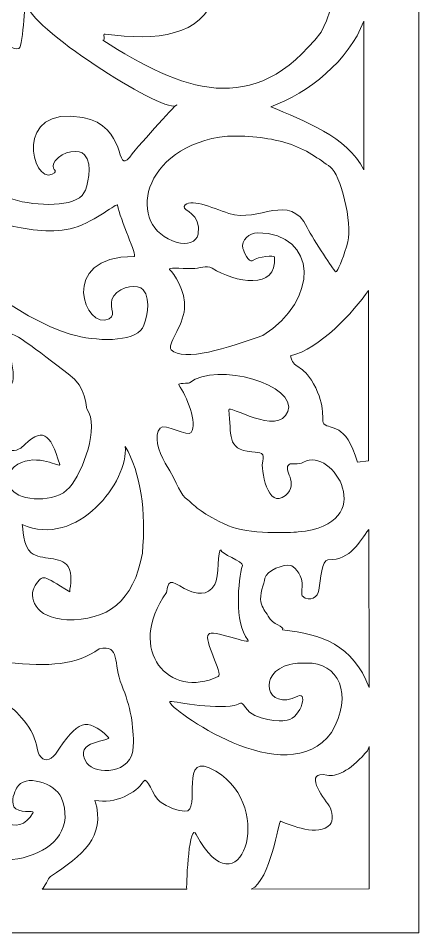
# Model space of a CAD drawing. Header units: centimetres. Extents: x -9.7 to 10, y -12.2 to 10.6.
# Drawn here: x -3.39 to 0.05, y -12.22 to -4.37 of the extents above; entities that cross this region are included whole.
import ezdxf

# ---------------------------------------------------------------- set-up
doc = ezdxf.new("R2010")
doc.units = ezdxf.units.CM
doc.header["$MEASUREMENT"] = 0
doc.layers.add('layer 1', color=7, linetype='Continuous')

msp = doc.modelspace()

# ---------------------------------------------------------------- linework, layer by layer
at = {"layer": 'layer 1', "color": 242, "lineweight": 9}
for points, knots in [([(-9.42645, 10.59663), (-9.42645, 10.59663), (0.05201, 10.59663), (0.05201, 10.59663), (0.05201, 10.59663), (0.05201, 10.59663), (0.05201, -12.22188), (0.05201, -12.22188), (0.05201, -12.22188), (0.05201, -12.22188), (-9.42645, -12.22188), (-9.42645, -12.22188), (-9.42645, -12.22188), (-9.42645, -12.22188), (-9.42645, 10.59663), (-9.42645, 10.59663)], [0, 0, 0, 0, 0.2, 0.2, 0.2, 0.2, 0.4, 0.4, 0.4, 0.4, 0.6, 0.6, 0.6, 0.6, 1, 1, 1, 1]), ([(-2.66334, -4.5556), (-1.98971, -4.98484), (-1.36846, -5.24372), (-0.78794, -4.4859), (-0.78794, -4.4859), (-0.50045, -3.95413), (-0.84601, -3.61982), (-1.36291, -3.61366), (-1.36291, -3.61366), (-1.49768, -3.64713), (-1.50413, -3.89748), (-1.49961, -3.98019), (-1.49961, -3.98019), (-1.49291, -4.10257), (-1.21071, -4.01026), (-1.20079, -4.07916), (-1.20079, -4.07916), (-1.18804, -4.16773), (-1.32114, -4.2739), (-1.70505, -4.17121), (-1.70505, -4.17121), (-1.80669, -4.51842), (-2.20019, -4.56471), (-2.64444, -4.50237), (-2.64444, -4.50237), (-2.67613, -4.49794), (-2.63046, -4.55434), (-2.66334, -4.5556)], [0, 0, 0, 0, 0.125, 0.125, 0.125, 0.125, 0.25, 0.25, 0.25, 0.25, 0.375, 0.375, 0.375, 0.375, 0.5, 0.5, 0.5, 0.5, 0.625, 0.625, 0.625, 0.625, 0.75, 0.75, 0.75, 0.75, 1, 1, 1, 1]), ([(-3.75813, -4.39047), (-3.64951, -4.39047), (-3.47785, -4.66567), (-3.38679, -4.62664), (-3.38679, -4.62664), (-3.33909, -4.60622), (-3.34335, -4.12653), (-3.31029, -4.26274), (-3.31029, -4.26274), (-3.25868, -4.4754), (-2.09113, -5.21743), (-2.0289, -5.11205), (-2.0289, -5.11205), (-2.0071, -5.07514), (-2.33118, -5.43019), (-2.4327, -5.55862), (-2.4327, -5.55862), (-2.5587, -5.71797), (-2.44768, -5.28983), (-2.83636, -5.21852), (-2.83636, -5.21852), (-3.44149, -5.1075), (-3.27392, -5.79316), (-3.09845, -5.70652), (-3.09845, -5.70652), (-3.02877, -5.67213), (-3.13003, -5.67052), (-3.07299, -5.59183), (-3.07299, -5.59183), (-3.00833, -5.50269), (-2.86258, -5.49049), (-2.81991, -5.53855), (-2.81991, -5.53855), (-2.74495, -5.62296), (-2.7965, -5.81921), (-2.82564, -5.8675), (-2.82564, -5.8675), (-2.90132, -5.99291), (-3.23266, -5.9832), (-3.43791, -5.92196), (-3.43791, -5.92196), (-3.92405, -5.77689), (-4.01594, -5.29693), (-4.00647, -5.15255), (-4.00647, -5.15255), (-3.99426, -4.96636), (-3.92367, -4.39047), (-3.75813, -4.39047)], [0, 0, 0, 0, 0.0769231, 0.0769231, 0.0769231, 0.0769231, 0.1538462, 0.1538462, 0.1538462, 0.1538462, 0.2307692, 0.2307692, 0.2307692, 0.2307692, 0.3076923, 0.3076923, 0.3076923, 0.3076923, 0.3846154, 0.3846154, 0.3846154, 0.3846154, 0.4615385, 0.4615385, 0.4615385, 0.4615385, 0.5384615, 0.5384615, 0.5384615, 0.5384615, 0.6153846, 0.6153846, 0.6153846, 0.6153846, 0.6923077, 0.6923077, 0.6923077, 0.6923077, 0.7692308, 0.7692308, 0.7692308, 0.7692308, 0.8461538, 0.8461538, 0.8461538, 0.8461538, 1, 1, 1, 1]), ([(-0.42113, -4.39296), (-0.54636, -4.73098), (-0.89655, -5.00938), (-1.21974, -5.12635), (-1.21974, -5.12635), (-0.94141, -5.24547), (-0.55968, -5.38556), (-0.42113, -5.66777), (-0.42113, -5.66777), (-0.42113, -5.66777), (-0.42113, -4.39296), (-0.42113, -4.39296)], [0, 0, 0, 0, 0.25, 0.25, 0.25, 0.25, 0.5, 0.5, 0.5, 0.5, 1, 1, 1, 1]), ([(-0.90626, -6.16416), (-1.05959, -5.85609), (-1.31971, -6.12687), (-1.57977, -6.04311), (-1.57977, -6.04311), (-1.7286, -5.99518), (-1.92485, -5.90167), (-1.96382, -5.98374), (-1.96382, -5.98374), (-1.98277, -6.02358), (-1.81075, -6.03696), (-1.84392, -6.22204), (-1.84392, -6.22204), (-1.85643, -6.29171), (-1.9448, -6.31508), (-2.02502, -6.29231), (-2.02502, -6.29231), (-2.47463, -6.16474), (-2.3427, -5.45738), (-1.5919, -5.37897), (-1.5919, -5.37897), (-1.38499, -5.37334), (-1.21354, -5.39779), (-1.07113, -5.44214), (-1.07113, -5.44214), (-0.91955, -5.48934), (-0.80077, -5.57948), (-0.70691, -5.64528), (-0.70691, -5.64528), (-0.62504, -5.7027), (-0.51483, -6.12287), (-0.55809, -6.28809), (-0.55809, -6.28809), (-0.58818, -6.40304), (-0.62979, -6.50943), (-0.65497, -6.54115), (-0.65497, -6.54115), (-0.6682, -6.55776), (-0.68306, -6.51199), (-0.6761, -6.52655), (-0.6761, -6.52655), (-0.66589, -6.54799), (-0.85254, -6.27214), (-0.90626, -6.16416)], [0, 0, 0, 0, 0.0833333, 0.0833333, 0.0833333, 0.0833333, 0.1666667, 0.1666667, 0.1666667, 0.1666667, 0.25, 0.25, 0.25, 0.25, 0.3333333, 0.3333333, 0.3333333, 0.3333333, 0.4166667, 0.4166667, 0.4166667, 0.4166667, 0.5, 0.5, 0.5, 0.5, 0.5833333, 0.5833333, 0.5833333, 0.5833333, 0.6666667, 0.6666667, 0.6666667, 0.6666667, 0.75, 0.75, 0.75, 0.75, 0.8333333, 0.8333333, 0.8333333, 0.8333333, 1, 1, 1, 1]), ([(-4.10197, -5.61471), (-4.08446, -5.61471), (-3.85943, -6.05648), (-3.46169, -6.14737), (-3.46169, -6.14737), (-3.29629, -6.18516), (-3.08743, -6.21744), (-2.91256, -6.16609), (-2.91256, -6.16609), (-2.71643, -6.10847), (-2.54203, -5.94702), (-2.53752, -5.97214), (-2.53752, -5.97214), (-2.51504, -6.09735), (-2.36511, -6.41298), (-2.3933, -6.41286), (-2.3933, -6.41286), (-3.06163, -6.40992), (-2.81532, -7.06214), (-2.60835, -6.94789), (-2.60835, -6.94789), (-2.54026, -6.9103), (-2.62712, -6.83064), (-2.57006, -6.75196), (-2.57006, -6.75196), (-2.5054, -6.6628), (-2.35964, -6.65062), (-2.31698, -6.69868), (-2.31698, -6.69868), (-2.24202, -6.78309), (-2.29357, -6.97934), (-2.32271, -7.02763), (-2.32271, -7.02763), (-2.39839, -7.15304), (-2.72969, -7.14335), (-2.93497, -7.08209), (-2.93497, -7.08209), (-3.42114, -6.93698), (-3.97205, -6.4607), (-4.03386, -6.32978), (-4.03386, -6.32978), (-4.1218, -6.14357), (-4.32759, -5.61471), (-4.10197, -5.61471)], [0, 0, 0, 0, 0.0833333, 0.0833333, 0.0833333, 0.0833333, 0.1666667, 0.1666667, 0.1666667, 0.1666667, 0.25, 0.25, 0.25, 0.25, 0.3333333, 0.3333333, 0.3333333, 0.3333333, 0.4166667, 0.4166667, 0.4166667, 0.4166667, 0.5, 0.5, 0.5, 0.5, 0.5833333, 0.5833333, 0.5833333, 0.5833333, 0.6666667, 0.6666667, 0.6666667, 0.6666667, 0.75, 0.75, 0.75, 0.75, 0.8333333, 0.8333333, 0.8333333, 0.8333333, 1, 1, 1, 1]), ([(-1.72395, -6.51279), (-1.5266, -6.63527), (-1.16421, -6.7094), (-1.18778, -6.41638), (-1.18778, -6.41638), (-1.18887, -6.40282), (-1.3244, -6.40966), (-1.37954, -6.44946), (-1.37954, -6.44946), (-1.4087, -6.47052), (-1.45245, -6.36594), (-1.45923, -6.34323), (-1.45923, -6.34323), (-1.47942, -6.27584), (-1.40175, -6.208), (-1.33363, -6.20911), (-1.33363, -6.20911), (-0.81664, -6.2176), (-0.80023, -6.78603), (-1.28693, -7.09277), (-1.28693, -7.09277), (-1.59578, -7.19687), (-1.96595, -7.32409), (-2.07616, -7.21384), (-2.07616, -7.21384), (-2.11635, -7.17364), (-1.97627, -7.01737), (-1.96177, -6.86308), (-1.96177, -6.86308), (-1.94729, -6.7088), (-2.05833, -6.55646), (-2.0899, -6.52414), (-2.0899, -6.52414), (-2.10587, -6.50775), (-2.00521, -6.51653), (-1.89347, -6.51744), (-1.89347, -6.51744), (-1.83493, -6.51794), (-1.77333, -6.48214), (-1.72395, -6.51279)], [0, 0, 0, 0, 0.0909091, 0.0909091, 0.0909091, 0.0909091, 0.1818182, 0.1818182, 0.1818182, 0.1818182, 0.2727273, 0.2727273, 0.2727273, 0.2727273, 0.3636364, 0.3636364, 0.3636364, 0.3636364, 0.4545455, 0.4545455, 0.4545455, 0.4545455, 0.5454545, 0.5454545, 0.5454545, 0.5454545, 0.6363636, 0.6363636, 0.6363636, 0.6363636, 0.7272727, 0.7272727, 0.7272727, 0.7272727, 0.8181818, 0.8181818, 0.8181818, 0.8181818, 1, 1, 1, 1]), ([(-0.38089, -6.70506), (-0.50427, -6.88486), (-0.8059, -7.21428), (-1.0498, -7.26607), (-1.0498, -7.26607), (-1.03099, -7.38135), (-0.94614, -7.33447), (-0.85154, -7.5064), (-0.85154, -7.5064), (-0.74227, -7.705), (-0.78885, -7.82724), (-0.76268, -7.85188), (-0.76268, -7.85188), (-0.70633, -7.90497), (-0.57786, -7.83249), (-0.47425, -8.17939), (-0.47425, -8.17939), (-0.47425, -8.17939), (-0.38089, -8.16978), (-0.38089, -8.16978), (-0.38089, -8.16978), (-0.38089, -8.16978), (-0.38089, -6.70506), (-0.38089, -6.70506)], [0, 0, 0, 0, 0.1428571, 0.1428571, 0.1428571, 0.1428571, 0.2857143, 0.2857143, 0.2857143, 0.2857143, 0.4285714, 0.4285714, 0.4285714, 0.4285714, 0.5714286, 0.5714286, 0.5714286, 0.5714286, 0.7142857, 0.7142857, 0.7142857, 0.7142857, 1, 1, 1, 1]), ([(-2.80058, -7.72274), (-2.68904, -7.8773), (-2.83686, -8.26491), (-2.94979, -8.39666), (-2.94979, -8.39666), (-3.07148, -8.53864), (-3.37627, -8.51173), (-3.44533, -8.41789), (-3.44533, -8.41789), (-3.49507, -8.35028), (-3.48996, -8.25032), (-3.39485, -8.19675), (-3.39485, -8.19675), (-3.22525, -8.10124), (-3.02492, -8.23074), (-3.03422, -8.20019), (-3.03422, -8.20019), (-3.11937, -7.9208), (-3.18081, -7.87398), (-3.36897, -8.05878), (-3.36897, -8.05878), (-3.42068, -8.08975), (-3.46885, -8.09237), (-3.50925, -8.03272), (-3.50925, -8.03272), (-3.52552, -8.00871), (-3.5327, -7.92408), (-3.58159, -7.85517), (-3.58159, -7.85517), (-3.68, -7.71637), (-3.8323, -7.61876), (-3.82964, -7.67389), (-3.82964, -7.67389), (-3.81991, -7.87321), (-3.73424, -7.85926), (-3.78293, -7.98572), (-3.78293, -7.98572), (-3.80004, -8.03012), (-3.93807, -8.02465), (-3.99414, -7.97675), (-3.99414, -7.97675), (-4.10905, -7.87866), (-4.196, -7.61257), (-4.0377, -7.43766), (-4.0377, -7.43766), (-4.03084, -7.43006), (-3.85394, -7.33869), (-3.78369, -7.3554), (-3.78369, -7.3554), (-3.67119, -7.38927), (-3.59193, -7.50099), (-3.5013, -7.52016), (-3.5013, -7.52016), (-3.35799, -7.55047), (-3.48505, -7.22685), (-3.48688, -7.10425), (-3.48688, -7.10425), (-3.48849, -6.99595), (-3.21997, -7.23196), (-2.96117, -7.42014), (-2.96117, -7.42014), (-2.79694, -7.53954), (-2.81144, -7.7077), (-2.80058, -7.72274)], [0, 0, 0, 0, 0.0588235, 0.0588235, 0.0588235, 0.0588235, 0.1176471, 0.1176471, 0.1176471, 0.1176471, 0.1764706, 0.1764706, 0.1764706, 0.1764706, 0.2352941, 0.2352941, 0.2352941, 0.2352941, 0.2941176, 0.2941176, 0.2941176, 0.2941176, 0.3529412, 0.3529412, 0.3529412, 0.3529412, 0.4117647, 0.4117647, 0.4117647, 0.4117647, 0.4705882, 0.4705882, 0.4705882, 0.4705882, 0.5294118, 0.5294118, 0.5294118, 0.5294118, 0.5882353, 0.5882353, 0.5882353, 0.5882353, 0.6470588, 0.6470588, 0.6470588, 0.6470588, 0.7058824, 0.7058824, 0.7058824, 0.7058824, 0.7647059, 0.7647059, 0.7647059, 0.7647059, 0.8235294, 0.8235294, 0.8235294, 0.8235294, 0.8823529, 0.8823529, 0.8823529, 0.8823529, 1, 1, 1, 1]), ([(-1.93295, -8.50335), (-1.9994, -8.4617), (-2.01247, -8.37749), (-2.12673, -8.18798), (-2.12673, -8.18798), (-2.18776, -8.0868), (-2.22712, -7.94759), (-2.17186, -7.88651), (-2.17186, -7.88651), (-2.13272, -7.84325), (-1.93112, -7.96468), (-1.90329, -7.92563), (-1.90329, -7.92563), (-1.84587, -7.84506), (-1.94345, -7.6111), (-2.01171, -7.51551), (-2.01171, -7.51551), (-2.02217, -7.50085), (-1.92591, -7.50361), (-1.9196, -7.49866), (-1.9196, -7.49866), (-1.68134, -7.31108), (-0.98566, -7.51929), (-1.07327, -7.74549), (-1.07327, -7.74549), (-1.15705, -7.96181), (-1.58935, -7.67566), (-1.58142, -7.73129), (-1.58142, -7.73129), (-1.55142, -7.94151), (-1.60958, -8.06992), (-1.38296, -8.09189), (-1.38296, -8.09189), (-1.3039, -8.09492), (-1.26869, -8.10184), (-1.28936, -8.17115), (-1.28936, -8.17115), (-1.3074, -8.23164), (-1.2497, -8.59843), (-1.09239, -8.46542), (-1.09239, -8.46542), (-0.97015, -8.36208), (-1.12344, -8.23882), (-1.06273, -8.19872), (-1.06273, -8.19872), (-1.03902, -8.18303), (-0.98817, -8.20751), (-0.93751, -8.17901), (-0.93751, -8.17901), (-0.6897, -8.03952), (-0.27498, -8.71422), (-0.98451, -8.77912), (-0.98451, -8.77912), (-1.04865, -8.78499), (-1.41916, -8.80192), (-1.5842, -8.7259), (-1.5842, -8.7259), (-1.8155, -8.61931), (-1.8625, -8.56762), (-1.93295, -8.50335)], [0, 0, 0, 0, 0.0625, 0.0625, 0.0625, 0.0625, 0.125, 0.125, 0.125, 0.125, 0.1875, 0.1875, 0.1875, 0.1875, 0.25, 0.25, 0.25, 0.25, 0.3125, 0.3125, 0.3125, 0.3125, 0.375, 0.375, 0.375, 0.375, 0.4375, 0.4375, 0.4375, 0.4375, 0.5, 0.5, 0.5, 0.5, 0.5625, 0.5625, 0.5625, 0.5625, 0.625, 0.625, 0.625, 0.625, 0.6875, 0.6875, 0.6875, 0.6875, 0.75, 0.75, 0.75, 0.75, 0.8125, 0.8125, 0.8125, 0.8125, 0.875, 0.875, 0.875, 0.875, 1, 1, 1, 1]), ([(-2.47148, -8.04491), (-2.43863, -8.34032), (-2.88326, -8.92682), (-3.35707, -8.71538), (-3.35707, -8.71538), (-3.35113, -8.73624), (-3.3518, -8.90457), (-3.27931, -8.95907), (-3.27931, -8.95907), (-3.19181, -9.02484), (-3.02446, -8.98307), (-2.96266, -9.07546), (-2.96266, -9.07546), (-2.91845, -9.14155), (-2.94436, -9.23657), (-2.94874, -9.29296), (-2.94874, -9.29296), (-3.18555, -9.14965), (-3.17681, -9.13937), (-3.24442, -9.23927), (-3.24442, -9.23927), (-3.30807, -9.33333), (-3.25222, -9.52177), (-2.97302, -9.533), (-2.97302, -9.533), (-2.62993, -9.54359), (-2.39668, -9.37977), (-2.32378, -8.96113), (-2.32378, -8.96113), (-2.29063, -8.60789), (-2.33582, -8.27377), (-2.47148, -8.04491)], [0, 0, 0, 0, 0.1111111, 0.1111111, 0.1111111, 0.1111111, 0.2222222, 0.2222222, 0.2222222, 0.2222222, 0.3333333, 0.3333333, 0.3333333, 0.3333333, 0.4444444, 0.4444444, 0.4444444, 0.4444444, 0.5555556, 0.5555556, 0.5555556, 0.5555556, 0.6666667, 0.6666667, 0.6666667, 0.6666667, 0.7777778, 0.7777778, 0.7777778, 0.7777778, 1, 1, 1, 1]), ([(-0.37288, -10.11693), (-0.51815, -9.74694), (-0.77437, -9.65911), (-1.11934, -9.62014), (-1.11934, -9.62014), (-1.09951, -9.58979), (-1.20397, -9.57738), (-1.24285, -9.50277), (-1.24285, -9.50277), (-1.2671, -9.45623), (-1.29278, -9.43755), (-1.30511, -9.38011), (-1.30511, -9.38011), (-1.31766, -9.32158), (-1.27862, -9.22356), (-1.27024, -9.17638), (-1.27024, -9.17638), (-1.25859, -9.11075), (-1.10418, -9.05255), (-1.04921, -9.06647), (-1.04921, -9.06647), (-1.02954, -9.07144), (-0.95702, -9.12982), (-0.95091, -9.21638), (-0.95091, -9.21638), (-0.94725, -9.26829), (-0.96026, -9.31937), (-0.95002, -9.32866), (-0.95002, -9.32866), (-0.88066, -9.39157), (-0.81347, -9.33341), (-0.8058, -9.27828), (-0.8058, -9.27828), (-0.79265, -9.1838), (-0.77714, -9.0208), (-0.7291, -9.01985), (-0.7291, -9.01985), (-0.52304, -9.01573), (-0.46397, -8.86634), (-0.37711, -8.75874), (-0.37711, -8.75874), (-0.37711, -8.75874), (-0.37288, -10.11693), (-0.37288, -10.11693)], [0, 0, 0, 0, 0.0833333, 0.0833333, 0.0833333, 0.0833333, 0.1666667, 0.1666667, 0.1666667, 0.1666667, 0.25, 0.25, 0.25, 0.25, 0.3333333, 0.3333333, 0.3333333, 0.3333333, 0.4166667, 0.4166667, 0.4166667, 0.4166667, 0.5, 0.5, 0.5, 0.5, 0.5833333, 0.5833333, 0.5833333, 0.5833333, 0.6666667, 0.6666667, 0.6666667, 0.6666667, 0.75, 0.75, 0.75, 0.75, 0.8333333, 0.8333333, 0.8333333, 0.8333333, 1, 1, 1, 1]), ([(-2.11677, -9.29938), (-2.1009, -9.14937), (-2.04936, -9.22885), (-1.91934, -9.28585), (-1.91934, -9.28585), (-1.87575, -9.30495), (-1.76251, -9.34037), (-1.69976, -9.22953), (-1.69976, -9.22953), (-1.66456, -9.16735), (-1.67983, -8.92907), (-1.64777, -8.93253), (-1.64777, -8.93253), (-1.65676, -8.96595), (-1.45498, -9.03318), (-1.46397, -9.06657), (-1.46397, -9.06657), (-1.49848, -9.19486), (-1.53812, -9.55538), (-1.41637, -9.70694), (-1.41637, -9.70694), (-1.37506, -9.75838), (-1.73914, -9.60652), (-1.75319, -9.65869), (-1.75319, -9.65869), (-1.80639, -9.69889), (-1.62494, -9.99914), (-1.67213, -10.02154), (-1.67213, -10.02154), (-2.09002, -10.21978), (-2.47097, -9.80092), (-2.11677, -9.29938)], [0, 0, 0, 0, 0.1111111, 0.1111111, 0.1111111, 0.1111111, 0.2222222, 0.2222222, 0.2222222, 0.2222222, 0.3333333, 0.3333333, 0.3333333, 0.3333333, 0.4444444, 0.4444444, 0.4444444, 0.4444444, 0.5555556, 0.5555556, 0.5555556, 0.5555556, 0.6666667, 0.6666667, 0.6666667, 0.6666667, 0.7777778, 0.7777778, 0.7777778, 0.7777778, 1, 1, 1, 1]), ([(-2.69562, -9.78375), (-2.50575, -9.73878), (-2.5796, -9.91208), (-2.50128, -10.096), (-2.50128, -10.096), (-2.42576, -10.27334), (-2.39666, -10.44901), (-2.40169, -10.61974), (-2.40169, -10.61974), (-2.40897, -10.86822), (-2.73118, -10.86596), (-2.80024, -10.76476), (-2.80024, -10.76476), (-2.93869, -10.56192), (-2.57392, -10.58235), (-2.61684, -10.54167), (-2.61684, -10.54167), (-2.80317, -10.36509), (-2.88151, -10.39753), (-3.06967, -10.68808), (-3.06967, -10.68808), (-3.12138, -10.74244), (-3.16955, -10.75941), (-3.20995, -10.69413), (-3.20995, -10.69413), (-3.22622, -10.66785), (-3.23519, -10.56226), (-3.28229, -10.4863), (-3.28229, -10.4863), (-3.37873, -10.33076), (-3.53296, -10.18636), (-3.53033, -10.32326), (-3.53033, -10.32326), (-3.52596, -10.54967), (-3.45436, -10.51067), (-3.53002, -10.70222), (-3.53002, -10.70222), (-3.60192, -10.88427), (-3.97409, -10.47926), (-3.7384, -10.07828), (-3.7384, -10.07828), (-3.73152, -10.06657), (-3.55464, -9.89929), (-3.48439, -9.90097), (-3.48439, -9.90097), (-3.12436, -9.93884), (-2.88925, -9.92171), (-2.69562, -9.78375)], [0, 0, 0, 0, 0.0769231, 0.0769231, 0.0769231, 0.0769231, 0.1538462, 0.1538462, 0.1538462, 0.1538462, 0.2307692, 0.2307692, 0.2307692, 0.2307692, 0.3076923, 0.3076923, 0.3076923, 0.3076923, 0.3846154, 0.3846154, 0.3846154, 0.3846154, 0.4615385, 0.4615385, 0.4615385, 0.4615385, 0.5384615, 0.5384615, 0.5384615, 0.5384615, 0.6153846, 0.6153846, 0.6153846, 0.6153846, 0.6923077, 0.6923077, 0.6923077, 0.6923077, 0.7692308, 0.7692308, 0.7692308, 0.7692308, 0.8461538, 0.8461538, 0.8461538, 0.8461538, 1, 1, 1, 1]), ([(-1.10273, -10.39835), (-1.10931, -10.40766), (-1.36617, -10.40445), (-1.43829, -10.28772), (-1.43829, -10.28772), (-1.47841, -10.22282), (-1.47905, -10.25759), (-1.53362, -10.26954), (-1.53362, -10.26954), (-1.71217, -10.30868), (-2.08483, -10.22547), (-2.08867, -10.23744), (-2.08867, -10.23744), (-2.10587, -10.29132), (-1.07934, -11.0352), (-0.69817, -10.50175), (-0.69817, -10.50175), (-0.50238, -10.17435), (-0.64153, -9.89659), (-0.91378, -9.90516), (-0.91378, -9.90516), (-0.9524, -9.90638), (-0.98572, -9.90242), (-1.05631, -9.91847), (-1.05631, -9.91847), (-1.33894, -9.98273), (-1.26245, -10.32499), (-0.98811, -10.19104), (-0.98811, -10.19104), (-0.88923, -10.14276), (-0.97233, -10.41058), (-1.10273, -10.39835)], [0, 0, 0, 0, 0.1111111, 0.1111111, 0.1111111, 0.1111111, 0.2222222, 0.2222222, 0.2222222, 0.2222222, 0.3333333, 0.3333333, 0.3333333, 0.3333333, 0.4444444, 0.4444444, 0.4444444, 0.4444444, 0.5555556, 0.5555556, 0.5555556, 0.5555556, 0.6666667, 0.6666667, 0.6666667, 0.6666667, 0.7777778, 0.7777778, 0.7777778, 0.7777778, 1, 1, 1, 1]), ([(-4.11989, -10.24725), (-4.0532, -10.58016), (-3.95836, -10.72327), (-3.75296, -10.86627), (-3.75296, -10.86627), (-3.71292, -10.89414), (-3.69067, -10.99948), (-3.68126, -11.05499), (-3.68126, -11.05499), (-3.63776, -11.21281), (-3.39365, -11.43242), (-3.26325, -11.18855), (-3.26325, -11.18855), (-3.25172, -11.16699), (-3.39467, -11.20223), (-3.42768, -11.13928), (-3.42768, -11.13928), (-3.45501, -11.08715), (-3.42291, -11.01447), (-3.40489, -10.97945), (-3.40489, -10.97945), (-3.33715, -10.84786), (-3.0719, -10.94044), (-3.02241, -11.05863), (-3.02241, -11.05863), (-2.81007, -11.56462), (-3.6417, -11.79093), (-4.06052, -11.39852), (-4.06052, -11.39852), (-4.7313, -10.77293), (-4.36419, -10.49579), (-4.11989, -10.24725)], [0, 0, 0, 0, 0.1111111, 0.1111111, 0.1111111, 0.1111111, 0.2222222, 0.2222222, 0.2222222, 0.2222222, 0.3333333, 0.3333333, 0.3333333, 0.3333333, 0.4444444, 0.4444444, 0.4444444, 0.4444444, 0.5555556, 0.5555556, 0.5555556, 0.5555556, 0.6666667, 0.6666667, 0.6666667, 0.6666667, 0.7777778, 0.7777778, 0.7777778, 0.7777778, 1, 1, 1, 1]), ([(-2.73108, -11.08568), (-2.55886, -11.11911), (-2.37591, -11.0242), (-2.31443, -10.92171), (-2.31443, -10.92171), (-2.28277, -10.86888), (-2.23356, -11.05069), (-2.17115, -11.0965), (-2.17115, -11.0965), (-2.10873, -11.1423), (-2.01909, -11.17576), (-1.95751, -11.17874), (-1.95751, -11.17874), (-1.80693, -11.18934), (-2.02768, -10.63199), (-1.69179, -10.8335), (-1.69179, -10.8335), (-1.16129, -11.15173), (-1.49593, -12.07257), (-1.85995, -11.37851), (-1.85995, -11.37851), (-1.92181, -11.26059), (-1.94554, -11.77997), (-1.94279, -11.8472), (-1.94279, -11.8472), (-1.94279, -11.8472), (-3.18439, -11.8472), (-3.18439, -11.8472), (-3.18439, -11.8472), (-3.16641, -11.82975), (-3.13292, -11.75369), (-3.11273, -11.74001), (-3.11273, -11.74001), (-2.84273, -11.55704), (-2.63538, -11.40511), (-2.73108, -11.08568)], [0, 0, 0, 0, 0.1, 0.1, 0.1, 0.1, 0.2, 0.2, 0.2, 0.2, 0.3, 0.3, 0.3, 0.3, 0.4, 0.4, 0.4, 0.4, 0.5, 0.5, 0.5, 0.5, 0.6, 0.6, 0.6, 0.6, 0.7, 0.7, 0.7, 0.7, 0.8, 0.8, 0.8, 0.8, 1, 1, 1, 1]), ([(-0.37475, -10.62324), (-0.38467, -10.66413), (-0.3874, -10.65711), (-0.40999, -10.68287), (-0.40999, -10.68287), (-0.54347, -10.83485), (-0.66038, -10.88529), (-0.73672, -10.86916), (-0.73672, -10.86916), (-0.94087, -10.82604), (-0.77608, -11.05618), (-0.71876, -11.13194), (-0.71876, -11.13194), (-0.68453, -11.17715), (-0.68584, -11.26634), (-0.70909, -11.29178), (-0.70909, -11.29178), (-0.80983, -11.40204), (-1.04875, -11.29766), (-1.13402, -11.26477), (-1.13402, -11.26477), (-1.15429, -11.25697), (-1.2194, -11.77257), (-1.38885, -11.84837), (-1.38885, -11.84837), (-1.38885, -11.84837), (-0.37475, -11.84413), (-0.37475, -11.84413), (-0.37475, -11.84413), (-0.37475, -11.84413), (-0.37475, -10.62324), (-0.37475, -10.62324)], [0, 0, 0, 0, 0.1111111, 0.1111111, 0.1111111, 0.1111111, 0.2222222, 0.2222222, 0.2222222, 0.2222222, 0.3333333, 0.3333333, 0.3333333, 0.3333333, 0.4444444, 0.4444444, 0.4444444, 0.4444444, 0.5555556, 0.5555556, 0.5555556, 0.5555556, 0.6666667, 0.6666667, 0.6666667, 0.6666667, 0.7777778, 0.7777778, 0.7777778, 0.7777778, 1, 1, 1, 1])]:
    msp.add_open_spline(points, degree=3, knots=knots, dxfattribs=at)

doc.saveas('drawing.dxf')
